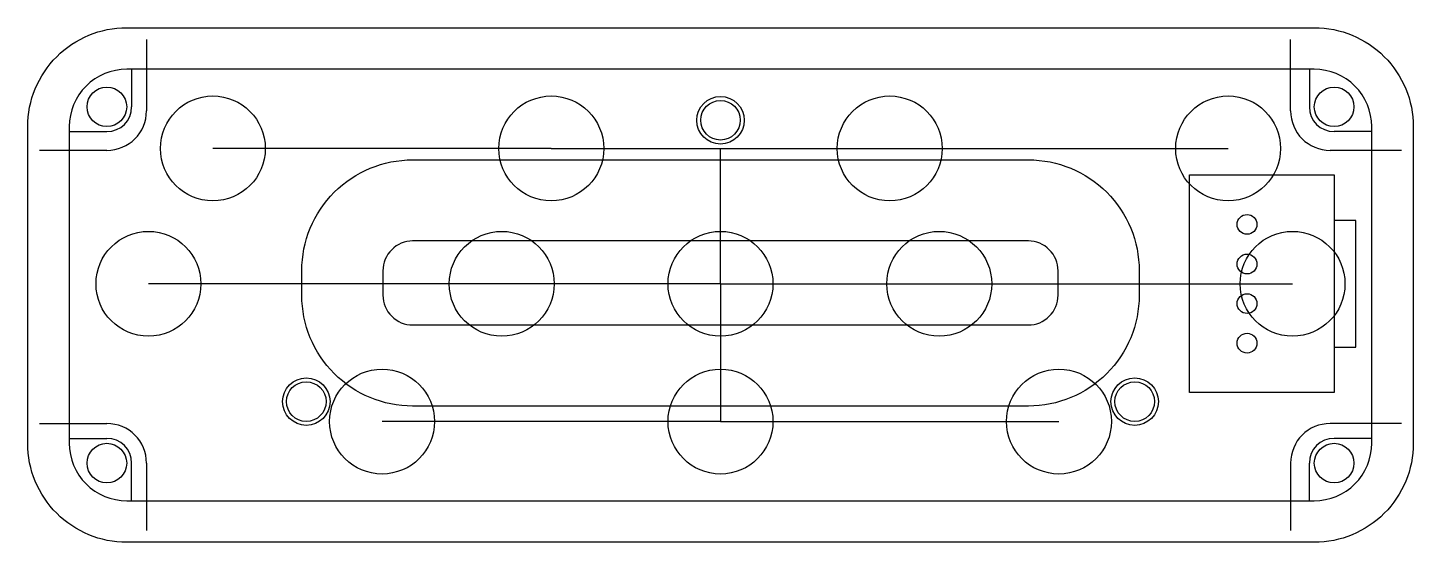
# Model space of a CAD drawing. Header units: millimetres. Extents: x -35 to 35, y -13.1 to 12.9.
import ezdxf

# ---------------------------------------------------------------- set-up
doc = ezdxf.new("R2010")
doc.units = ezdxf.units.MM
doc.layers.get('0').update_dxf_attribs({"linetype": 'CONTINUOUS'})

msp = doc.modelspace()

# ---------------------------------------------------------------- linework, layer by layer
for p, q in [((-29, 12.34), (-29, 8.74)), ((28.8, 8.74), (28.8, 12.34)), ((-29.75, 10.84), (-29.75, 8.94)), ((29.75, 10.84), (29.75, 8.94)), ((-32.9, 7.69), (-31, 7.69)), ((32.9, 7.69), (31, 7.69)), ((-31, 6.74), (-34.4, 6.74)), ((-8.549, 6.84), (-25.646, 6.84)), ((-8.549, 6.84), (8.549, 6.84)), ((0, 0), (0, 6.84)), ((8.549, 6.84), (25.646, 6.84)), ((34.4, 6.74), (30.8, 6.74)), ((32.1, 3.2), (31, 3.2)), ((32.1, -3.2), (32.1, 3.2)), ((0, 0), (-28.9, 0)), ((0, 0), (0, -6.96)), ((0, 0), (28.9, 0)), ((31, -3.2), (32.1, -3.2)), ((0, -6.96), (-17.098, -6.96)), ((0, -6.96), (17.098, -6.96)), ((-34.4, -7.06), (-31, -7.06)), ((34.4, -7.06), (30.8, -7.06)), ((-32.9, -7.81), (-31, -7.81)), ((32.9, -7.81), (31, -7.81)), ((-29.75, -10.96), (-29.75, -9.06)), ((-29, -9.06), (-29, -12.46)), ((28.8, -9.06), (28.8, -12.46)), ((29.75, -10.96), (29.75, -9.06))]:
    msp.add_line(p, q)
for points in [[(-30, 12.94), (30, 12.94, -0.414214), (35, 7.94), (35, -8.06, -0.414214), (30, -13.06), (-30, -13.06, -0.414214), (-35, -8.06), (-35, 7.94, -0.414214)], [(32.9, 7.94, 0.414214), (30, 10.84), (-30, 10.84, 0.414214), (-32.9, 7.94), (-32.9, -8.06, 0.414214), (-30, -10.96), (30, -10.96, 0.414214), (32.9, -8.06)], [(-21.152, -0.579), (-21.152, 0.663, -0.414214), (-15.552, 6.263), (15.552, 6.263, -0.414214), (21.152, 0.663), (21.152, -0.579, -0.414214), (15.552, -6.179), (-15.552, -6.179, -0.414214)], [(17.052, 0.663, 0.414214), (15.552, 2.163), (-15.552, 2.163, 0.414214), (-17.052, 0.663), (-17.052, -0.579, 0.414214), (-15.552, -2.079), (15.552, -2.079, 0.414214), (17.052, -0.579)]]:
    msp.add_lwpolyline(points, format="xyb", close=True)
msp.add_lwpolyline([(31, 5.5), (31, -5.5), (23.7, -5.5), (23.7, 5.5)], close=True)
for centre, radius in [((-31, 8.94), 1), ((31, 8.94), 1), ((-25.646, 6.84), 2.65), ((-8.549, 6.84), 2.65), ((0, 8.263), 1.2), ((0, 8.263), 1), ((8.549, 6.84), 2.65), ((25.646, 6.84), 2.65), ((26.6, 3), 0.5), ((-28.9, 0), 2.65), ((-11.052, 0), 2.65), ((0, 0), 2.65), ((11.052, 0), 2.65), ((28.9, 0), 2.65), ((26.6, 1), 0.5), ((26.6, -1), 0.5), ((26.6, -3), 0.5), ((-20.926, -5.953), 1.2), ((-17.098, -6.96), 2.65), ((0, -6.96), 2.65), ((17.098, -6.96), 2.65), ((20.926, -5.953), 1.2), ((-20.926, -5.953), 1), ((20.926, -5.953), 1), ((-31, -9.06), 1), ((31, -9.06), 1)]:
    msp.add_circle(centre, radius)
for centre, radius, start, end in [((-31, 8.94), 1.25, -90, 0), ((-31, 8.74), 2, -90, 0), ((30.8, 8.74), 2, 180, 270), ((31, 8.94), 1.25, 180, 270), ((-31, -9.06), 2, 0, 90), ((30.8, -9.06), 2, 90, 180), ((-31, -9.06), 1.25, 0, 90), ((31, -9.06), 1.25, 90, 180)]:
    msp.add_arc(centre, radius, start, end)

doc.saveas('drawing.dxf')
